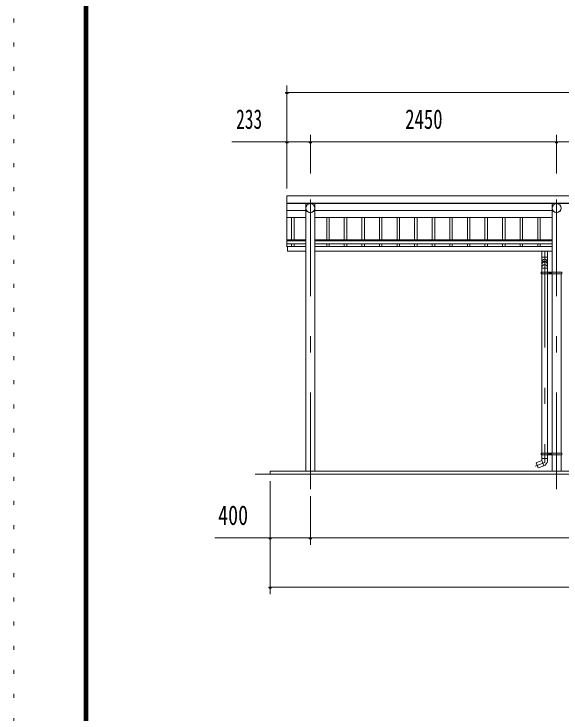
# Model space of a CAD drawing. Units: millimetres, scale not verified. Extents: x -31546 to 31551, y -14700 to 14700.
# Drawn here: x -10029 to -4585, y 750 to 7704 of the extents above; entities that cross this region are included whole.
import ezdxf
from ezdxf.enums import TextEntityAlignment as Align

# ---------------------------------------------------------------- set-up
doc = ezdxf.new("R2010")
doc.units = ezdxf.units.MM
doc.header["$LTSCALE"] = 80
doc.linetypes.add('USER3', pattern=[24, 12, -5, 2, -5])
doc.linetypes.add('USER4', pattern=[3, 0.5, -2.5])
for name, color, linetype, lineweight in [('0-2_1-07BOLD', 7, 'Continuous', 18), ('0-3_1-27CENTER', 3, 'USER3', 18), ('0-4_1-47THIN', 4, 'Continuous', 18), ('0-5_1-57DIM', 3, 'Continuous', 18), ('0-C_F-F1PAPER', 5, 'Continuous', 18), ('0-D_F-E_J_ADD', 5, 'USER4', 18)]:
    doc.layers.add(name, color=color, linetype=linetype, lineweight=lineweight)
doc.styles.add('ＭＳ ゴシック', font='')
doc.styles.get('ＭＳ ゴシック').set_extended_font_data('MS Gothic')

msp = doc.modelspace()

# ---------------------------------------------------------------- linework, layer by layer
at = {"layer": '0-2_1-07BOLD'}
for p, q in [((-7312.41, 5821.4), (3353.58, 5821.4)), ((3353.59, 5817.32), (-7312.41, 5817.32)), ((-7123.96, 5817.32), (-7123.96, 3157.54)), ((-7034.86, 3157.54), (-7034.86, 5817.32)), ((-4673.96, 5135.54), (-4673.96, 5817.32)), ((-7123.97, 5747.84), (-7312.41, 5747.84)), ((-4673.96, 5747.84), (-7034.87, 5747.84)), ((-7312.41, 5678.35), (-7123.97, 5678.35)), ((-7034.87, 5678.35), (-4673.96, 5678.35)), ((-7123.97, 5456.73), (-7312.41, 5456.73)), ((-7312.41, 5446.3), (-7123.97, 5446.3)), ((-7034.87, 5456.73), (-4673.96, 5456.73)), ((-4673.96, 5446.3), (-7034.87, 5446.3)), ((-7123.96, 5416.69), (-7312.41, 5416.69)), ((-7307.41, 5390.36), (-7123.96, 5390.36)), ((-7034.87, 5416.69), (-4673.96, 5416.69)), ((-4673.96, 5390.36), (-7034.87, 5390.36)), ((-7034.87, 5345.36), (-4673.96, 5345.36)), ((-4774.92, 5285.74), (-4774.92, 5345.36)), ((-4719.92, 5345.36), (-4719.92, 5285.74)), ((-4774.92, 5176.09), (-4719.92, 5176.09)), ((-4776.53, 5127.54), (-4782.63, 5127.54)), ((-4776.53, 5119.54), (-4776.53, 5135.54)), ((-4774.93, 3335.54), (-4774.93, 5119.54)), ((-4719.92, 5119.54), (-4719.92, 3335.54)), ((-4718.32, 5135.54), (-4718.32, 5119.54)), ((-4675.58, 5135.54), (-4675.58, 5119.54)), ((-4673.97, 5119.54), (-4673.97, 3335.54)), ((-4673.96, 3386.14), (-4673.96, 5117.54)), ((-4584.87, 5119.54), (-4584.87, 3335.54)), ((-4673.96, 3335.54), (-4673.96, 3370.14)), ((-4782.63, 3327.54), (-4776.53, 3327.54)), ((-4776.53, 3319.54), (-4776.53, 3335.54)), ((-4718.42, 3282.63), (-4776.43, 3282.63)), ((-4774.93, 3282.63), (-4774.93, 3319.54)), ((-4718.42, 3282.63), (-4720.18, 3256.84)), ((-4719.92, 3319.54), (-4719.92, 3282.63)), ((-4718.32, 3335.54), (-4718.32, 3319.54)), ((-4675.58, 3335.54), (-4675.58, 3319.54)), ((-4673.97, 3319.54), (-4673.97, 3157.54)), ((-4673.96, 3157.54), (-4673.96, 3319.54)), ((-4584.87, 3319.54), (-4584.87, 3157.54)), ((-7479.41, 3157.54), (-7479.41, 3127.54)), ((3670.58, 3127.54), (-7629.41, 3127.54))]:
    msp.add_line(p, q, dxfattribs=at)
for points in [[(3353.58, 5387.78), (3353.58, 5896.54), (-7312.41, 5896.54), (-7312.41, 5387.78), (-7307.41, 5387.78)], [(-7307.41, 5390.36), (-7307.41, 5345.36), (-7123.96, 5345.36)], [(-4774.92, 5217.98), (-4774.92, 5236.07), (-4776.92, 5285.74), (-4717.93, 5285.74)], [(-4717.93, 5285.74), (-4719.92, 5236.07), (-4719.92, 5217.97)], [(-4774.92, 5135.54), (-4774.92, 5183.03), (-4776.92, 5208.87)], [(-4717.93, 5209), (-4719.92, 5183.03), (-4719.92, 5135.54)], [(-4776.42, 3282.63), (-4774.93, 3260.63), (-4756.11, 3208.95)], [(-4756.4, 3208.85), (-4812.5, 3188.43), (-4831.31, 3240.11), (-4774.93, 3260.63)], [(-7479.41, 3157.54), (3520.58, 3157.54), (3520.58, 3127.54)]]:
    msp.add_lwpolyline(points, dxfattribs=at)
for points in [[(-4577.18, 5119.54), (-4577.18, 5135.54), (-4782.63, 5135.54), (-4782.63, 5119.54)], [(-4701.95, 5130.42), (-4701.95, 5124.65), (-4696.95, 5121.77), (-4691.95, 5124.65), (-4691.95, 5130.42), (-4696.95, 5133.31)], [(-4782.63, 3335.54), (-4577.18, 3335.54), (-4577.18, 3319.54), (-4782.63, 3319.54)], [(-4701.95, 3330.43), (-4696.95, 3333.31), (-4691.95, 3330.43), (-4691.95, 3324.65), (-4696.95, 3321.77), (-4701.95, 3324.65)]]:
    msp.add_lwpolyline(points, close=True, dxfattribs=at)
for centre, radius in [((-7079.41, 5772.78), 44.55), ((-4629.41, 5772.78), 44.55), ((-4696.95, 5127.54), 6.25), ((-4696.95, 5127.54), 4.9), ((-4696.95, 3327.54), 6.25), ((-4696.95, 3327.54), 4.9)]:
    msp.add_circle(centre, radius, dxfattribs=at)
for centre, radius, start, end in [((-7079.41, 5772.09), 44.55, 180, 0), ((-4629.41, 5772.09), 44.55, 180, 0), ((-4747.42, 5207.16), 29.55, 3.56303, 176.43697), ((-4747.42, 5236.37), 27.55, 3.55867, 176.44133), ((-4747.42, 5215.66), 27.55, 3.55867, 176.44133), ((-4747.42, 5182.05), 27.55, 3.55867, 176.44133), ((-4775.05, 3260.59), 55, 289.83269, 356.09424)]:
    msp.add_arc(centre, radius, start, end, dxfattribs=at)
at = {"layer": '0-3_1-27CENTER'}
for p, q in [((-7079.41, 2977.54), (-7079.41, 6047.54)), ((-4629.41, 2977.54), (-4629.41, 6047.54)), ((-4747.42, 5345.36), (-4747.42, 3241.38)), ((-4684.45, 5127.54), (-4709.45, 5127.54)), ((-4696.95, 5115.04), (-4696.95, 5140.04)), ((-4696.95, 3315.04), (-4696.95, 3340.04)), ((-4684.45, 3327.54), (-4709.45, 3327.54)), ((-4747.41, 3241.38), (-4840.68, 3207.43))]:
    msp.add_line(p, q, dxfattribs=at)
at = {"layer": '0-4_1-47THIN'}
for p, q in [((-7266.91, 5456.73), (-7266.91, 5678.35)), ((-7241.91, 5678.35), (-7241.91, 5456.73)), ((-6916.91, 5678.35), (-6916.91, 5456.73)), ((-6891.91, 5456.73), (-6891.91, 5678.35)), ((-6741.91, 5456.73), (-6741.91, 5678.35)), ((-6716.91, 5678.35), (-6716.91, 5456.73)), ((-6566.91, 5678.35), (-6566.91, 5456.73)), ((-6541.91, 5456.73), (-6541.91, 5678.35)), ((-6391.91, 5456.73), (-6391.91, 5678.35)), ((-6366.91, 5678.35), (-6366.91, 5456.73)), ((-6216.91, 5678.35), (-6216.91, 5456.73)), ((-6191.91, 5456.73), (-6191.91, 5678.35)), ((-6041.91, 5456.73), (-6041.91, 5678.35)), ((-6016.91, 5678.35), (-6016.91, 5456.73)), ((-5866.91, 5678.35), (-5866.91, 5456.73)), ((-5841.91, 5456.73), (-5841.91, 5678.35)), ((-5691.91, 5456.73), (-5691.91, 5678.35)), ((-5666.91, 5678.35), (-5666.91, 5456.73)), ((-5516.91, 5678.35), (-5516.91, 5456.73)), ((-5491.91, 5456.73), (-5491.91, 5678.35)), ((-5341.91, 5456.73), (-5341.91, 5678.35)), ((-5316.91, 5678.35), (-5316.91, 5456.73)), ((-5166.91, 5678.35), (-5166.91, 5456.73)), ((-5141.91, 5456.73), (-5141.91, 5678.35)), ((-4991.91, 5456.73), (-4991.91, 5678.35)), ((-4966.91, 5678.35), (-4966.91, 5456.73)), ((-4816.91, 5678.35), (-4816.91, 5456.73)), ((-4791.91, 5456.73), (-4791.91, 5678.35)), ((-7266.91, 5390.36), (-7266.91, 5416.69)), ((-7241.91, 5416.69), (-7241.91, 5390.36)), ((-6916.91, 5416.69), (-6916.91, 5390.36)), ((-6891.91, 5390.36), (-6891.91, 5416.69)), ((-6741.91, 5390.36), (-6741.91, 5416.69)), ((-6716.91, 5416.69), (-6716.91, 5390.36)), ((-6566.91, 5416.69), (-6566.91, 5390.36)), ((-6541.91, 5390.36), (-6541.91, 5416.69)), ((-6391.91, 5390.36), (-6391.91, 5416.69)), ((-6366.91, 5416.69), (-6366.91, 5390.36)), ((-6216.91, 5416.69), (-6216.91, 5390.36)), ((-6191.91, 5390.36), (-6191.91, 5416.69)), ((-6041.91, 5390.36), (-6041.91, 5416.69)), ((-6016.91, 5416.69), (-6016.91, 5390.36)), ((-5866.91, 5416.69), (-5866.91, 5390.36)), ((-5841.91, 5390.36), (-5841.91, 5416.69)), ((-5691.91, 5390.36), (-5691.91, 5416.69)), ((-5666.91, 5416.69), (-5666.91, 5390.36)), ((-5516.91, 5416.69), (-5516.91, 5390.36)), ((-5491.91, 5390.36), (-5491.91, 5416.69)), ((-5341.91, 5390.36), (-5341.91, 5416.69)), ((-5316.91, 5416.69), (-5316.91, 5390.36)), ((-5166.91, 5416.69), (-5166.91, 5390.36)), ((-5141.91, 5390.36), (-5141.91, 5416.69)), ((-4991.91, 5390.36), (-4991.91, 5416.69)), ((-4966.91, 5416.69), (-4966.91, 5390.36)), ((-4816.91, 5416.69), (-4816.91, 5390.36)), ((-4791.91, 5390.36), (-4791.91, 5416.69))]:
    msp.add_line(p, q, dxfattribs=at)
at = {"layer": '0-5_1-57DIM'}
for p, q in [((-7312.41, 5966.54), (-7312.41, 6992.54)), ((-7298.41, 6922.54), (-7326.41, 6922.54)), ((-7312.41, 6922.54), (3353.58, 6922.54)), ((-7079.41, 6117.54), (-7079.41, 6502.54)), ((-4629.41, 6117.54), (-4629.41, 6502.54)), ((-7312.41, 6432.54), (-7861.91, 6432.54)), ((-7298.41, 6432.54), (-7326.41, 6432.54)), ((-7312.41, 6432.54), (-7079.41, 6432.54)), ((-7065.41, 6432.54), (-7093.41, 6432.54)), ((-7079.41, 6432.54), (-4629.41, 6432.54)), ((-4615.41, 6432.54), (-4643.41, 6432.54)), ((-4629.41, 6432.54), (-1829.41, 6432.54)), ((-7479.41, 1932.54), (-7479.41, 3057.54)), ((-7079.41, 2907.54), (-7079.41, 2422.54)), ((-7479.41, 2492.54), (-8028.91, 2492.54)), ((-7465.41, 2492.54), (-7493.41, 2492.54)), ((-7479.41, 2492.54), (-7079.41, 2492.54)), ((-7065.41, 2492.54), (-7093.41, 2492.54)), ((-7079.41, 2492.54), (3120.59, 2492.54)), ((-7465.41, 2002.54), (-7493.41, 2002.54)), ((-7479.41, 2002.54), (3520.58, 2002.54))]:
    msp.add_line(p, q, dxfattribs=at)
for centre in [(-7312.41, 6922.54), (-7312.41, 6432.54), (-7079.41, 6432.54), (-4629.41, 6432.54), (-7479.41, 2492.54), (-7079.41, 2492.54), (-7479.41, 2002.54)]:
    msp.add_arc(centre, 14, 180, 0, dxfattribs=at)
at = {"layer": '0-C_F-F1PAPER'}
for points in [[(30851.13, -14000), (-9328.87, -14000), (-9328.87, 14140), (30851.13, 14140)], [(30847.63, -13996.5), (30847.63, 14136.5), (-9325.37, 14136.5), (-9325.37, -13996.5)], [(30844.13, -13993), (30844.13, 14133), (-9321.87, 14133), (-9321.87, -13993)], [(30840.63, -13989.5), (-9318.37, -13989.5), (-9318.37, 14129.5), (30840.63, 14129.5)], [(30837.13, -13986), (30837.13, 14126), (-9314.87, 14126), (-9314.87, -13986)], [(30833.63, -13982.5), (-9311.37, -13982.5), (-9311.37, 14122.5), (30833.63, 14122.5)], [(30830.13, -13979), (30830.13, 14119), (-9307.87, 14119), (-9307.87, -13979)], [(30826.63, -13975.5), (-9304.37, -13975.5), (-9304.37, 14115.5), (30826.63, 14115.5)], [(30823.13, -13972), (-9300.87, -13972), (-9300.87, 14112), (30823.13, 14112)], [(30819.63, -13968.5), (-9297.37, -13968.5), (-9297.37, 14108.5), (30819.63, 14108.5)], [(30816.13, -13965), (30816.13, 14105), (-9293.87, 14105), (-9293.87, -13965)]]:
    msp.add_lwpolyline(points, close=True, dxfattribs=at)
at = {"layer": '0-D_F-E_J_ADD'}
msp.add_lwpolyline([(31551.13, -14700), (-10028.87, -14700), (-10028.87, 14700), (31551.13, 14700)], close=True, dxfattribs=at)

# ---------------------------------------------------------------- texts
at = {"layer": '0-5_1-57DIM', "color": 7, "style": 'ＭＳ ゴシック'}
for s, width, p in [('233', 0.65, (-7818.11, 6502.54)), ('2450', 0.7, (-6135.4, 6502.54)), ('400', 0.75, (-7997.39, 2562.54))]:
    msp.add_text(s, height=195, dxfattribs=dict(at, width=width)).set_placement(p, align=Align.BOTTOM_LEFT)

doc.saveas('drawing.dxf')
